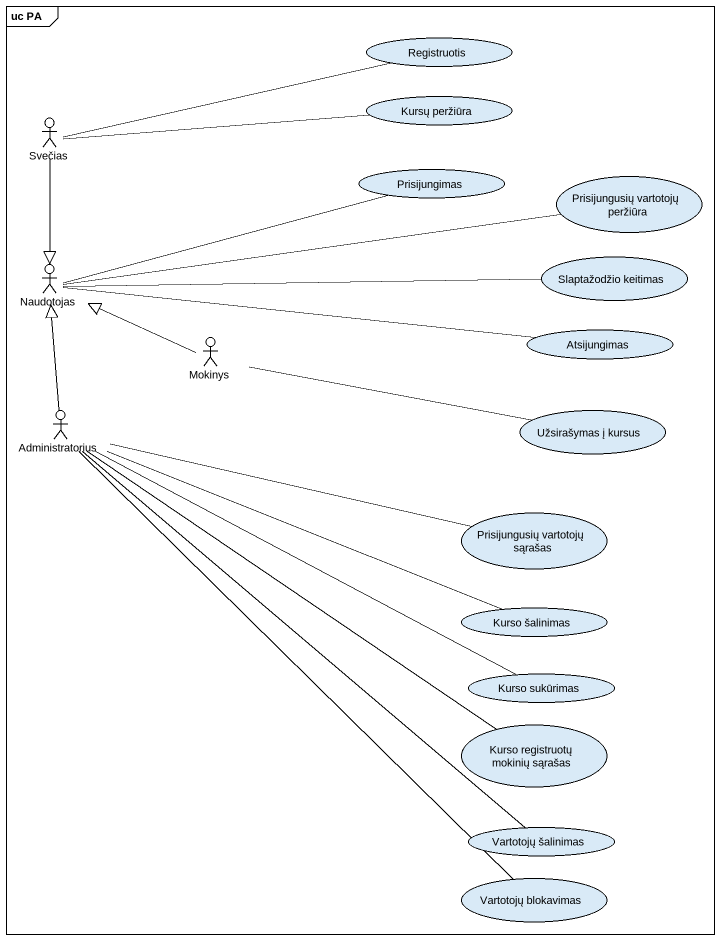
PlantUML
@startuml
mainframe uc PA
usecase Registruotis
usecase "Kursų peržiūra" as Kursų_peržiūra
actor Svečias
usecase Prisijungimas
usecase "Prisijungusių vartotojų peržiūra" as Prisijungusių_vartotojų
actor Naudotojas
usecase "Slaptažodžio keitimas" as Slaptažodžio_keitimas
usecase Atsijungimas
actor Mokinys
actor Administratorius
usecase "Užsirašymas į kursus" as Užsirašymas_į_kursus
usecase "Prisijungusių vartotojų sąrašas" as Prisijungusių_vartotojų_2
usecase "Kurso šalinimas" as Kurso_šalinimas
usecase "Kurso sukūrimas" as Kurso_sukūrimas
usecase "Kurso registruotų mokinių sąrašas" as Kurso_registruotų_mokinių
usecase "Vartotojų šalinimas" as Vartotojų_šalinimas
usecase "Vartotojų blokavimas" as Vartotojų_blokavimas
Svečias -right- Registruotis
Svečias -right- Kursų_peržiūra
Svečias --|> Naudotojas
Naudotojas -right- Prisijungimas
Naudotojas -right- Prisijungusių_vartotojų
Naudotojas -right- Slaptažodžio_keitimas
Naudotojas -right- Atsijungimas
Mokinys -left-|> Naudotojas
Mokinys -right- Užsirašymas_į_kursus
Administratorius -up-|> Naudotojas
Administratorius -right- Prisijungusių_vartotojų_2
Administratorius -right- Kurso_šalinimas
Administratorius -right- Kurso_sukūrimas
Administratorius -- Kurso_registruotų_mokinių
Administratorius -- Vartotojų_šalinimas
Administratorius -- Vartotojų_blokavimas
@enduml
